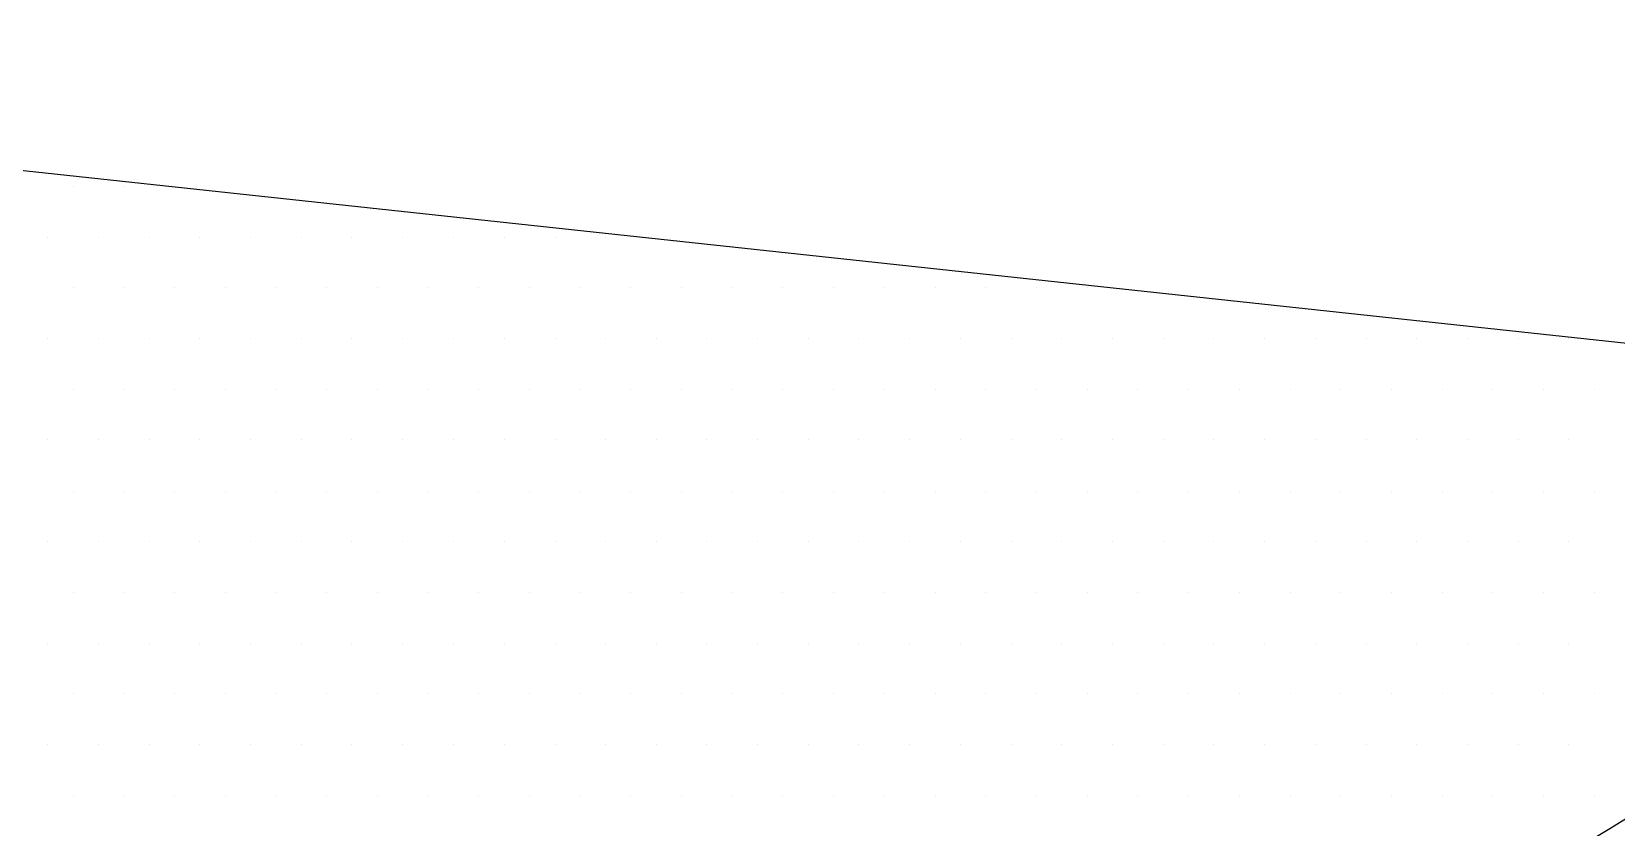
# Paper-space layout 'TOP_A1_00200_01-01-2017_MODELE' of a CAD drawing. Header units: metres. Extents: x 1274 to 2143, y 12 to 312.
# Drawn here: x 2050.738 to 2052.459, y 280.013 to 280.876 of the extents above; entities that cross this region are included whole.
import ezdxf

# ---------------------------------------------------------------- set-up
doc = ezdxf.new("R2010")
doc.units = ezdxf.units.M
doc.header["$LTSCALE"] = 2
doc.set_wipeout_variables(frame=1)
doc.linetypes.add('CACHEX2', pattern=[0.75, 0.5, -0.25])
for name, color, linetype in [('CARTOUCHE', 7, 'Continuous'), ('LOGO', 4, 'Continuous'), ('rosace', 7, 'Continuous')]:
    doc.layers.add(name, color=color, linetype=linetype)

# ---------------------------------------------------------------- blocks, each defined once
blk = doc.blocks.new('A$C715108E3')
at = {"layer": 'LOGO', "color": 131}
for p, q in [((-1.4427, -20.3034), (-1.4427, -20.3034)), ((-1.3512, -20.3034), (-1.3512, -20.3034)), ((-1.4888, -20.3947), (-1.4888, -20.3947)), ((-1.397, -20.3947), (-1.397, -20.3947)), ((-1.3051, -20.3947), (-1.3051, -20.3947)), ((-1.2137, -20.3947), (-1.2137, -20.3947)), ((-1.1219, -20.3947), (-1.1219, -20.3947)), ((-1.0298, -20.3947), (-1.0298, -20.3947)), ((-0.9386, -20.3947), (-0.9386, -20.3947)), ((-0.8465, -20.3947), (-0.8465, -20.3947)), ((-0.7549, -20.3947), (-0.7549, -20.3947)), ((-0.6633, -20.3947), (-0.6633, -20.3947)), ((-0.5712, -20.3947), (-0.5712, -20.3947)), ((-0.4796, -20.3947), (-0.4796, -20.3947)), ((-1.4427, -20.4861), (-1.4427, -20.4861)), ((-1.3512, -20.4861), (-1.3512, -20.4861)), ((-1.2594, -20.4861), (-1.2594, -20.4861)), ((-1.1674, -20.4861), (-1.1674, -20.4861)), ((-1.0761, -20.4861), (-1.0761, -20.4861)), ((-0.9841, -20.4861), (-0.9841, -20.4861)), ((-0.8921, -20.4861), (-0.8921, -20.4861)), ((-0.801, -20.4861), (-0.801, -20.4861)), ((-0.709, -20.4861), (-0.709, -20.4861)), ((-0.6173, -20.4861), (-0.6173, -20.4861)), ((-0.5257, -20.4861), (-0.5257, -20.4861)), ((-0.434, -20.4861), (-0.434, -20.4861)), ((-0.342, -20.4861), (-0.342, -20.4861)), ((-0.2508, -20.4861), (-0.2508, -20.4861)), ((-0.1587, -20.4861), (-0.1587, -20.4861)), ((-0.0667, -20.4861), (-0.0667, -20.4861)), ((0.0251, -20.4861), (0.0251, -20.4861)), ((0.1166, -20.4861), (0.1166, -20.4861)), ((0.2084, -20.4861), (0.2084, -20.4861)), ((0.3002, -20.4861), (0.3002, -20.4861)), ((0.3917, -20.4861), (0.3917, -20.4861)), ((-1.4888, -20.5785), (-1.4888, -20.5785)), ((-1.397, -20.5785), (-1.397, -20.5785)), ((-1.3051, -20.5785), (-1.3051, -20.5785)), ((-1.2137, -20.5785), (-1.2137, -20.5785)), ((-1.1219, -20.5785), (-1.1219, -20.5785)), ((-1.0298, -20.5785), (-1.0298, -20.5785)), ((-0.9386, -20.5785), (-0.9386, -20.5785)), ((-0.8465, -20.5785), (-0.8465, -20.5785)), ((-0.7549, -20.5785), (-0.7549, -20.5785)), ((-0.6633, -20.5785), (-0.6633, -20.5785)), ((-0.5712, -20.5785), (-0.5712, -20.5785)), ((-0.4796, -20.5785), (-0.4796, -20.5785)), ((-0.3879, -20.5785), (-0.3879, -20.5785)), ((-0.2963, -20.5785), (-0.2963, -20.5785)), ((-0.2043, -20.5785), (-0.2043, -20.5785)), ((-0.1124, -20.5785), (-0.1124, -20.5785)), ((-0.0212, -20.5785), (-0.0212, -20.5785)), ((0.0708, -20.5785), (0.0708, -20.5785)), ((0.1627, -20.5785), (0.1627, -20.5785)), ((0.2541, -20.5785), (0.2541, -20.5785)), ((0.346, -20.5785), (0.346, -20.5785)), ((0.4378, -20.5785), (0.4378, -20.5785)), ((0.5293, -20.5785), (0.5293, -20.5785)), ((0.6211, -20.5785), (0.6211, -20.5785)), ((0.7131, -20.5785), (0.7131, -20.5785)), ((0.8044, -20.5785), (0.8044, -20.5785)), ((0.8964, -20.5785), (0.8964, -20.5785)), ((0.988, -20.5785), (0.988, -20.5785)), ((1.0801, -20.5785), (1.0801, -20.5785)), ((1.1717, -20.5785), (1.1717, -20.5785)), ((1.2634, -20.5785), (1.2634, -20.5785)), ((-1.4427, -20.6698), (-1.4427, -20.6698)), ((-1.3512, -20.6698), (-1.3512, -20.6698)), ((-1.2594, -20.6698), (-1.2594, -20.6698)), ((-1.1674, -20.6698), (-1.1674, -20.6698)), ((-1.0761, -20.6698), (-1.0761, -20.6698)), ((-0.9841, -20.6698), (-0.9841, -20.6698)), ((-0.8921, -20.6698), (-0.8921, -20.6698)), ((-0.801, -20.6698), (-0.801, -20.6698)), ((-0.709, -20.6698), (-0.709, -20.6698)), ((-0.6173, -20.6698), (-0.6173, -20.6698)), ((-0.5257, -20.6698), (-0.5257, -20.6698)), ((-0.434, -20.6698), (-0.434, -20.6698)), ((-0.342, -20.6698), (-0.342, -20.6698)), ((-0.2508, -20.6698), (-0.2508, -20.6698)), ((-0.1587, -20.6698), (-0.1587, -20.6698)), ((-0.0667, -20.6698), (-0.0667, -20.6698)), ((0.0251, -20.6698), (0.0251, -20.6698)), ((0.1166, -20.6698), (0.1166, -20.6698)), ((0.2084, -20.6698), (0.2084, -20.6698)), ((0.3002, -20.6698), (0.3002, -20.6698)), ((0.3917, -20.6698), (0.3917, -20.6698)), ((0.4835, -20.6698), (0.4835, -20.6698)), ((0.5755, -20.6698), (0.5755, -20.6698)), ((0.6668, -20.6698), (0.6668, -20.6698)), ((0.7588, -20.6698), (0.7588, -20.6698)), ((0.8507, -20.6698), (0.8507, -20.6698)), ((0.9423, -20.6698), (0.9423, -20.6698)), ((1.034, -20.6698), (1.034, -20.6698)), ((1.1256, -20.6698), (1.1256, -20.6698)), ((1.2176, -20.6698), (1.2176, -20.6698)), ((1.3089, -20.6698), (1.3089, -20.6698)), ((-1.4888, -20.7613), (-1.4888, -20.7613)), ((-1.397, -20.7613), (-1.397, -20.7613)), ((-1.3051, -20.7613), (-1.3051, -20.7613)), ((-1.2137, -20.7613), (-1.2137, -20.7613)), ((-1.1219, -20.7613), (-1.1219, -20.7613)), ((-1.0298, -20.7613), (-1.0298, -20.7613)), ((-0.9386, -20.7613), (-0.9386, -20.7613)), ((-0.8465, -20.7613), (-0.8465, -20.7613)), ((-0.7549, -20.7613), (-0.7549, -20.7613)), ((-0.6633, -20.7613), (-0.6633, -20.7613)), ((-0.5712, -20.7613), (-0.5712, -20.7613)), ((-0.4796, -20.7613), (-0.4796, -20.7613)), ((-0.3879, -20.7613), (-0.3879, -20.7613)), ((-0.2963, -20.7613), (-0.2963, -20.7613)), ((-0.2043, -20.7613), (-0.2043, -20.7613)), ((-0.1124, -20.7613), (-0.1124, -20.7613)), ((-0.0212, -20.7613), (-0.0212, -20.7613)), ((0.0708, -20.7613), (0.0708, -20.7613)), ((0.1627, -20.7613), (0.1627, -20.7613)), ((0.2541, -20.7613), (0.2541, -20.7613)), ((0.346, -20.7613), (0.346, -20.7613)), ((0.4378, -20.7613), (0.4378, -20.7613)), ((0.5293, -20.7613), (0.5293, -20.7613)), ((0.6211, -20.7613), (0.6211, -20.7613)), ((0.7131, -20.7613), (0.7131, -20.7613)), ((0.8044, -20.7613), (0.8044, -20.7613)), ((0.8964, -20.7613), (0.8964, -20.7613)), ((0.988, -20.7613), (0.988, -20.7613)), ((1.0801, -20.7613), (1.0801, -20.7613)), ((1.1717, -20.7613), (1.1717, -20.7613)), ((1.2634, -20.7613), (1.2634, -20.7613)), ((-1.4427, -20.8538), (-1.4427, -20.8538)), ((-1.3512, -20.8538), (-1.3512, -20.8538)), ((-1.2594, -20.8538), (-1.2594, -20.8538)), ((-1.1674, -20.8538), (-1.1674, -20.8538)), ((-1.0761, -20.8538), (-1.0761, -20.8538)), ((-0.9841, -20.8538), (-0.9841, -20.8538)), ((-0.8921, -20.8538), (-0.8921, -20.8538)), ((-0.801, -20.8538), (-0.801, -20.8538)), ((-0.709, -20.8538), (-0.709, -20.8538)), ((-0.6173, -20.8538), (-0.6173, -20.8538)), ((-0.5257, -20.8538), (-0.5257, -20.8538)), ((-0.434, -20.8538), (-0.434, -20.8538)), ((-0.342, -20.8538), (-0.342, -20.8538)), ((-0.2508, -20.8538), (-0.2508, -20.8538)), ((-0.1587, -20.8538), (-0.1587, -20.8538)), ((-0.0667, -20.8538), (-0.0667, -20.8538)), ((0.0251, -20.8538), (0.0251, -20.8538)), ((0.1166, -20.8538), (0.1166, -20.8538)), ((0.2084, -20.8538), (0.2084, -20.8538)), ((0.3002, -20.8538), (0.3002, -20.8538)), ((0.3917, -20.8538), (0.3917, -20.8538)), ((0.4835, -20.8538), (0.4835, -20.8538)), ((0.5755, -20.8538), (0.5755, -20.8538)), ((0.6668, -20.8538), (0.6668, -20.8538)), ((0.7588, -20.8538), (0.7588, -20.8538)), ((0.8507, -20.8538), (0.8507, -20.8538)), ((0.9423, -20.8538), (0.9423, -20.8538)), ((1.034, -20.8538), (1.034, -20.8538)), ((1.1256, -20.8538), (1.1256, -20.8538)), ((1.2176, -20.8538), (1.2176, -20.8538)), ((1.3089, -20.8538), (1.3089, -20.8538)), ((-1.4888, -20.9453), (-1.4888, -20.9453)), ((-1.397, -20.9453), (-1.397, -20.9453)), ((-1.3051, -20.9453), (-1.3051, -20.9453)), ((-1.2137, -20.9453), (-1.2137, -20.9453)), ((-1.1219, -20.9453), (-1.1219, -20.9453)), ((-1.0298, -20.9453), (-1.0298, -20.9453)), ((-0.9386, -20.9453), (-0.9386, -20.9453)), ((-0.8465, -20.9453), (-0.8465, -20.9453)), ((-0.7549, -20.9453), (-0.7549, -20.9453)), ((-0.6633, -20.9453), (-0.6633, -20.9453)), ((-0.5712, -20.9453), (-0.5712, -20.9453)), ((-0.4796, -20.9453), (-0.4796, -20.9453)), ((-0.3879, -20.9453), (-0.3879, -20.9453)), ((-0.2963, -20.9453), (-0.2963, -20.9453)), ((-0.2043, -20.9453), (-0.2043, -20.9453)), ((-0.1124, -20.9453), (-0.1124, -20.9453)), ((-0.0212, -20.9453), (-0.0212, -20.9453)), ((0.0708, -20.9453), (0.0708, -20.9453)), ((0.1627, -20.9453), (0.1627, -20.9453)), ((0.2541, -20.9453), (0.2541, -20.9453)), ((0.346, -20.9453), (0.346, -20.9453)), ((0.4378, -20.9453), (0.4378, -20.9453)), ((0.5293, -20.9453), (0.5293, -20.9453)), ((0.6211, -20.9453), (0.6211, -20.9453)), ((0.7131, -20.9453), (0.7131, -20.9453)), ((0.8044, -20.9453), (0.8044, -20.9453)), ((0.8964, -20.9453), (0.8964, -20.9453)), ((0.988, -20.9453), (0.988, -20.9453)), ((1.0801, -20.9453), (1.0801, -20.9453)), ((1.1717, -20.9453), (1.1717, -20.9453)), ((1.2634, -20.9453), (1.2634, -20.9453)), ((-1.4427, -21.0375), (-1.4427, -21.0375)), ((-1.3512, -21.0375), (-1.3512, -21.0375)), ((-1.2594, -21.0375), (-1.2594, -21.0375)), ((-1.1674, -21.0375), (-1.1674, -21.0375)), ((-1.0761, -21.0375), (-1.0761, -21.0375)), ((-0.9841, -21.0375), (-0.9841, -21.0375)), ((-0.8921, -21.0375), (-0.8921, -21.0375)), ((-0.801, -21.0375), (-0.801, -21.0375)), ((-0.709, -21.0375), (-0.709, -21.0375)), ((-0.6173, -21.0375), (-0.6173, -21.0375)), ((-0.5257, -21.0375), (-0.5257, -21.0375)), ((-0.434, -21.0375), (-0.434, -21.0375)), ((-0.342, -21.0375), (-0.342, -21.0375)), ((-0.2508, -21.0375), (-0.2508, -21.0375)), ((-0.1587, -21.0375), (-0.1587, -21.0375)), ((-0.0667, -21.0375), (-0.0667, -21.0375)), ((0.0251, -21.0375), (0.0251, -21.0375)), ((0.1166, -21.0375), (0.1166, -21.0375)), ((0.2084, -21.0375), (0.2084, -21.0375)), ((0.3002, -21.0375), (0.3002, -21.0375)), ((0.3917, -21.0375), (0.3917, -21.0375)), ((0.4835, -21.0375), (0.4835, -21.0375)), ((0.5755, -21.0375), (0.5755, -21.0375)), ((0.6668, -21.0375), (0.6668, -21.0375)), ((0.7588, -21.0375), (0.7588, -21.0375)), ((0.8507, -21.0375), (0.8507, -21.0375)), ((0.9423, -21.0375), (0.9423, -21.0375)), ((1.034, -21.0375), (1.034, -21.0375)), ((1.1256, -21.0375), (1.1256, -21.0375)), ((1.2176, -21.0375), (1.2176, -21.0375)), ((1.3089, -21.0375), (1.3089, -21.0375)), ((-1.4888, -21.1288), (-1.4888, -21.1288)), ((-1.397, -21.1288), (-1.397, -21.1288)), ((-1.3051, -21.1288), (-1.3051, -21.1288)), ((-1.2137, -21.1288), (-1.2137, -21.1288)), ((-1.1219, -21.1288), (-1.1219, -21.1288)), ((-1.0298, -21.1288), (-1.0298, -21.1288)), ((-0.9386, -21.1288), (-0.9386, -21.1288)), ((-0.8465, -21.1288), (-0.8465, -21.1288)), ((-0.7549, -21.1288), (-0.7549, -21.1288)), ((-0.6633, -21.1288), (-0.6633, -21.1288)), ((-0.5712, -21.1288), (-0.5712, -21.1288)), ((-0.4796, -21.1288), (-0.4796, -21.1288)), ((-0.3879, -21.1288), (-0.3879, -21.1288)), ((-0.2963, -21.1288), (-0.2963, -21.1288)), ((-0.2043, -21.1288), (-0.2043, -21.1288)), ((-0.1124, -21.1288), (-0.1124, -21.1288)), ((-0.0212, -21.1288), (-0.0212, -21.1288)), ((0.0708, -21.1288), (0.0708, -21.1288)), ((0.1627, -21.1288), (0.1627, -21.1288)), ((0.2541, -21.1288), (0.2541, -21.1288)), ((0.346, -21.1288), (0.346, -21.1288)), ((0.4378, -21.1288), (0.4378, -21.1288)), ((0.5293, -21.1288), (0.5293, -21.1288)), ((0.6211, -21.1288), (0.6211, -21.1288)), ((0.7131, -21.1288), (0.7131, -21.1288)), ((0.8044, -21.1288), (0.8044, -21.1288)), ((0.8964, -21.1288), (0.8964, -21.1288)), ((0.988, -21.1288), (0.988, -21.1288)), ((1.0801, -21.1288), (1.0801, -21.1288)), ((1.1717, -21.1288), (1.1717, -21.1288)), ((1.2634, -21.1288), (1.2634, -21.1288)), ((-1.4427, -21.2202), (-1.4427, -21.2202)), ((-1.3512, -21.2202), (-1.3512, -21.2202)), ((-1.2594, -21.2202), (-1.2594, -21.2202)), ((-1.1674, -21.2202), (-1.1674, -21.2202)), ((-1.0761, -21.2202), (-1.0761, -21.2202)), ((-0.9841, -21.2202), (-0.9841, -21.2202)), ((-0.8921, -21.2202), (-0.8921, -21.2202)), ((-0.801, -21.2202), (-0.801, -21.2202)), ((-0.709, -21.2202), (-0.709, -21.2202)), ((-0.6173, -21.2202), (-0.6173, -21.2202)), ((-0.5257, -21.2202), (-0.5257, -21.2202)), ((-0.434, -21.2202), (-0.434, -21.2202)), ((-0.342, -21.2202), (-0.342, -21.2202)), ((-0.2508, -21.2202), (-0.2508, -21.2202)), ((-0.1587, -21.2202), (-0.1587, -21.2202)), ((-0.0667, -21.2202), (-0.0667, -21.2202)), ((0.0251, -21.2202), (0.0251, -21.2202)), ((0.1166, -21.2202), (0.1166, -21.2202)), ((0.2084, -21.2202), (0.2084, -21.2202)), ((0.3002, -21.2202), (0.3002, -21.2202)), ((0.3917, -21.2202), (0.3917, -21.2202)), ((0.4835, -21.2202), (0.4835, -21.2202)), ((0.5755, -21.2202), (0.5755, -21.2202)), ((0.6668, -21.2202), (0.6668, -21.2202)), ((0.7588, -21.2202), (0.7588, -21.2202)), ((0.8507, -21.2202), (0.8507, -21.2202)), ((0.9423, -21.2202), (0.9423, -21.2202)), ((1.034, -21.2202), (1.034, -21.2202)), ((1.1256, -21.2202), (1.1256, -21.2202)), ((1.2176, -21.2202), (1.2176, -21.2202)), ((1.3089, -21.2202), (1.3089, -21.2202)), ((-1.4888, -21.3126), (-1.4888, -21.3126)), ((-1.397, -21.3126), (-1.397, -21.3126)), ((-1.3051, -21.3126), (-1.3051, -21.3126)), ((-1.2137, -21.3126), (-1.2137, -21.3126)), ((-1.1219, -21.3126), (-1.1219, -21.3126)), ((-1.0298, -21.3126), (-1.0298, -21.3126)), ((-0.9386, -21.3126), (-0.9386, -21.3126)), ((-0.8465, -21.3126), (-0.8465, -21.3126)), ((-0.7549, -21.3126), (-0.7549, -21.3126)), ((-0.6633, -21.3126), (-0.6633, -21.3126)), ((-0.5712, -21.3126), (-0.5712, -21.3126)), ((-0.4796, -21.3126), (-0.4796, -21.3126)), ((-0.3879, -21.3126), (-0.3879, -21.3126)), ((-0.2963, -21.3126), (-0.2963, -21.3126)), ((-0.2043, -21.3126), (-0.2043, -21.3126)), ((-0.1124, -21.3126), (-0.1124, -21.3126)), ((-0.0212, -21.3126), (-0.0212, -21.3126)), ((0.0708, -21.3126), (0.0708, -21.3126)), ((0.1627, -21.3126), (0.1627, -21.3126)), ((0.2541, -21.3126), (0.2541, -21.3126)), ((0.346, -21.3126), (0.346, -21.3126)), ((0.4378, -21.3126), (0.4378, -21.3126)), ((0.5293, -21.3126), (0.5293, -21.3126)), ((0.6211, -21.3126), (0.6211, -21.3126)), ((0.7131, -21.3126), (0.7131, -21.3126)), ((0.8044, -21.3126), (0.8044, -21.3126)), ((0.8964, -21.3126), (0.8964, -21.3126)), ((0.988, -21.3126), (0.988, -21.3126)), ((1.0801, -21.3126), (1.0801, -21.3126)), ((1.1717, -21.3126), (1.1717, -21.3126)), ((1.2634, -21.3126), (1.2634, -21.3126)), ((-1.4427, -21.4039), (-1.4427, -21.4039)), ((-1.3512, -21.4039), (-1.3512, -21.4039)), ((-1.2594, -21.4039), (-1.2594, -21.4039)), ((-1.1674, -21.4039), (-1.1674, -21.4039)), ((-1.0761, -21.4039), (-1.0761, -21.4039)), ((-0.9841, -21.4039), (-0.9841, -21.4039)), ((-0.8921, -21.4039), (-0.8921, -21.4039)), ((-0.801, -21.4039), (-0.801, -21.4039)), ((-0.709, -21.4039), (-0.709, -21.4039)), ((-0.6173, -21.4039), (-0.6173, -21.4039)), ((-0.5257, -21.4039), (-0.5257, -21.4039)), ((-0.434, -21.4039), (-0.434, -21.4039)), ((-0.342, -21.4039), (-0.342, -21.4039)), ((-0.2508, -21.4039), (-0.2508, -21.4039)), ((-0.1587, -21.4039), (-0.1587, -21.4039)), ((-0.0667, -21.4039), (-0.0667, -21.4039)), ((0.0251, -21.4039), (0.0251, -21.4039)), ((0.1166, -21.4039), (0.1166, -21.4039)), ((0.2084, -21.4039), (0.2084, -21.4039)), ((0.3002, -21.4039), (0.3002, -21.4039)), ((0.3917, -21.4039), (0.3917, -21.4039)), ((0.4835, -21.4039), (0.4835, -21.4039)), ((0.5755, -21.4039), (0.5755, -21.4039)), ((0.6668, -21.4039), (0.6668, -21.4039)), ((0.7588, -21.4039), (0.7588, -21.4039)), ((0.8507, -21.4039), (0.8507, -21.4039)), ((0.9423, -21.4039), (0.9423, -21.4039)), ((1.034, -21.4039), (1.034, -21.4039)), ((1.1256, -21.4039), (1.1256, -21.4039)), ((1.2176, -21.4039), (1.2176, -21.4039)), ((1.3089, -21.4039), (1.3089, -21.4039))]:
    blk.add_line(p, q, dxfattribs=at)
blk.add_lwpolyline([(-1.9525, -24.8418), (-1.3029, -24.5438), (-2.3854, -21.8923), (1.9656, -22.2806), (2.6017, -21.6183), (3.2786, -20.7927), (-3.3817, -20.0761)], dxfattribs=at)
blk = doc.blocks.new('A$C581E6685')
at = {"layer": 'rosace', "color": 32, "linetype": 'CACHEX2', "ltscale": 1.5}
blk.add_ellipse((-38.0538, 23.8138), major_axis=(-19.0311, -3.534), ratio=0.590567, dxfattribs=at)
at = {"layer": 'rosace', "color": 32}
blk.add_ellipse((-37.6144, 23.8499), major_axis=(-13.5768, -4.2839), ratio=0.791971, dxfattribs=at)
at = {"layer": 'CARTOUCHE'}
blk.add_blockref('A$C715108E3', (-31.6739, 36.3189), dxfattribs=at)
blk = doc.blocks.new('A$C4D68259D')
blk.add_wipeout([(0, 25.6223), (0.1652, 26.7367), (0.7383, 27.8861), (1.6708, 28.7909), (2.8466, 29.3316), (3.5435, 29.4509), (3.5435, 29.4509), (94.9287, 29.4623), (96.0552, 29.2902), (97.2167, 28.6987), (97.7035, 28.2661), (98.0951, 27.7798), (98.6162, 26.658), (98.7362, 26.0362), (98.7516, 25.8527), (98.7585, 3.8387), (98.5719, 2.6574), (98.0189, 1.5743), (97.5848, 1.0765), (97.1232, 0.6959), (95.9338, 0.1366), (95.4142, 0.0321), (95.1105, 0.0048), (3.7555, 0.0009), (2.7133, 0.169), (1.5147, 0.7841), (0.6714, 1.6707), (0.147, 2.7876), (0.0063, 3.6209)]).dxf.layer = 'CARTOUCHE'
at = {"layer": 'CARTOUCHE'}
blk.add_rational_spline([(0, 25.6223), (0, 14.7312), (0, 3.84), (0, 0), (3.84, 0), (49.3793, 0), (94.9185, 0), (98.7585, 0), (98.7585, 3.84), (98.7585, 14.7312), (98.7585, 25.6223), (98.7585, 29.4623), (94.9185, 29.4623), (49.3793, 29.4623), (3.84, 29.4623), (0, 29.4623), (0, 25.6223)], [1, 1, 1, 0.707106781187, 1, 1, 1, 0.707106781187, 1, 1, 1, 0.707106781187, 1, 1, 1, 0.707106781187, 1], degree=2, knots=[0, 0, 0, 1, 1, 2.570796, 2.570796, 3.570796, 3.570796, 5.141593, 5.141593, 6.141593, 6.141593, 7.712389, 7.712389, 8.712389, 8.712389, 10.283185, 10.283185, 10.283185], dxfattribs=at)
at = {"layer": 'CARTOUCHE', "xscale": 0.6, "yscale": 0.6, "zscale": 0.6}
blk.add_blockref('A$C581E6685', (37.2707, 1.3806), dxfattribs=at)

psp = doc.layouts.new('TOP_A1_00200_01-01-2017_MODELE')

# ---------------------------------------------------------------- block references
at = {"layer": 'rosace'}
psp.add_blockref('A$C4D68259D', (2033.3828, 269.7177), dxfattribs=at)

doc.saveas('drawing.dxf')
